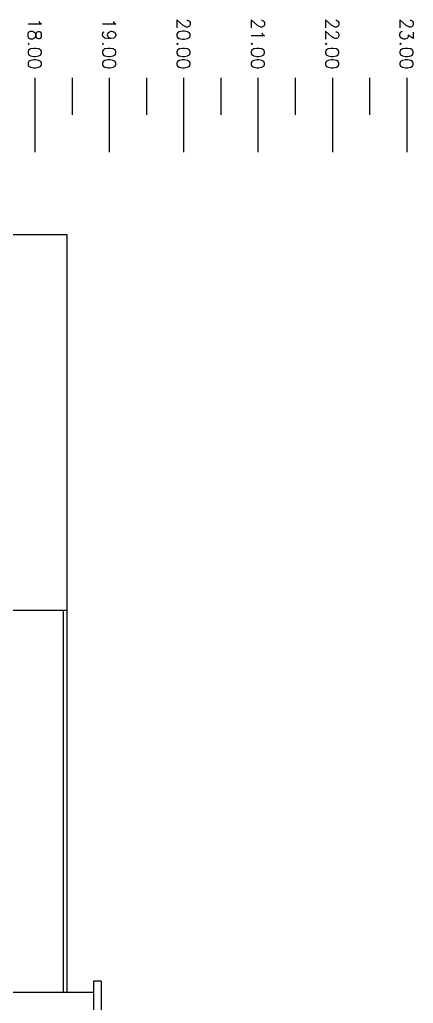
# Model space of a CAD drawing. Header units: millimetres. Extents: x 1778 to 2471, y 1406 to 1876.
# Drawn here: x 1865.02 to 1870.31, y 1680.18 to 1693.42 of the extents above; entities that cross this region are included whole.
import ezdxf

# ---------------------------------------------------------------- set-up
doc = ezdxf.new("R2010")
doc.units = ezdxf.units.MM
for name, color, linetype in [('ARQ_CONSTRUIR_VISTA', 30, 'Continuous'), ('ARQ_EXISNTENTE_VISTA', 9, 'Continuous'), ('ARQ_TEXTO', 3, 'Continuous')]:
    doc.layers.add(name, color=color, linetype=linetype)
doc.styles.add('ROMA1_20', font='romans.shx', dxfattribs={"height": 0.18})

msp = doc.modelspace()

# ---------------------------------------------------------------- linework, layer by layer
at = {"layer": 'ARQ_CONSTRUIR_VISTA'}
for p, q in [((1865.656, 1685.466), (1859.046, 1685.466)), ((1865.606, 1685.466), (1865.606, 1680.326)), ((1865.656, 1685.466), (1865.656, 1680.326))]:
    msp.add_line(p, q, dxfattribs=at)
at = {"layer": 'ARQ_EXISNTENTE_VISTA'}
for p, q in [((1864.026, 1690.524), (1865.656, 1690.524)), ((1865.656, 1690.524), (1865.656, 1685.466)), ((1866.116, 1680.474), (1866.016, 1680.474)), ((1866.016, 1680.474), (1866.016, 1671.478)), ((1866.116, 1680.474), (1866.116, 1671.478)), ((1866.016, 1680.324), (1859.536, 1680.324))]:
    msp.add_line(p, q, dxfattribs=at)
at = {"layer": 'ARQ_TEXTO'}
for p, q in [((1865.226, 1692.635), (1865.226, 1691.635)), ((1865.726, 1692.635), (1865.726, 1692.135)), ((1866.226, 1692.635), (1866.226, 1691.635)), ((1866.726, 1692.635), (1866.726, 1692.135)), ((1867.226, 1692.635), (1867.226, 1691.635)), ((1867.726, 1692.635), (1867.726, 1692.135)), ((1868.226, 1692.635), (1868.226, 1691.635)), ((1868.726, 1692.635), (1868.726, 1692.135)), ((1869.226, 1692.635), (1869.226, 1691.635)), ((1869.726, 1692.635), (1869.726, 1692.135)), ((1870.226, 1692.635), (1870.226, 1691.635))]:
    msp.add_line(p, q, dxfattribs=at)

# ---------------------------------------------------------------- texts
at = {"layer": 'ARQ_TEXTO', "style": 'ROMA1_20'}
for s, p in [('18.00', (1865.134, 1693.439)), ('19.00', (1866.134, 1693.439)), ('20.00', (1867.134, 1693.439)), ('21.00', (1868.134, 1693.439)), ('22.00', (1869.134, 1693.439)), ('23.00', (1870.134, 1693.439))]:
    msp.add_text(s, height=0.18, rotation=270, dxfattribs=at).set_placement(p)

doc.saveas('drawing.dxf')
